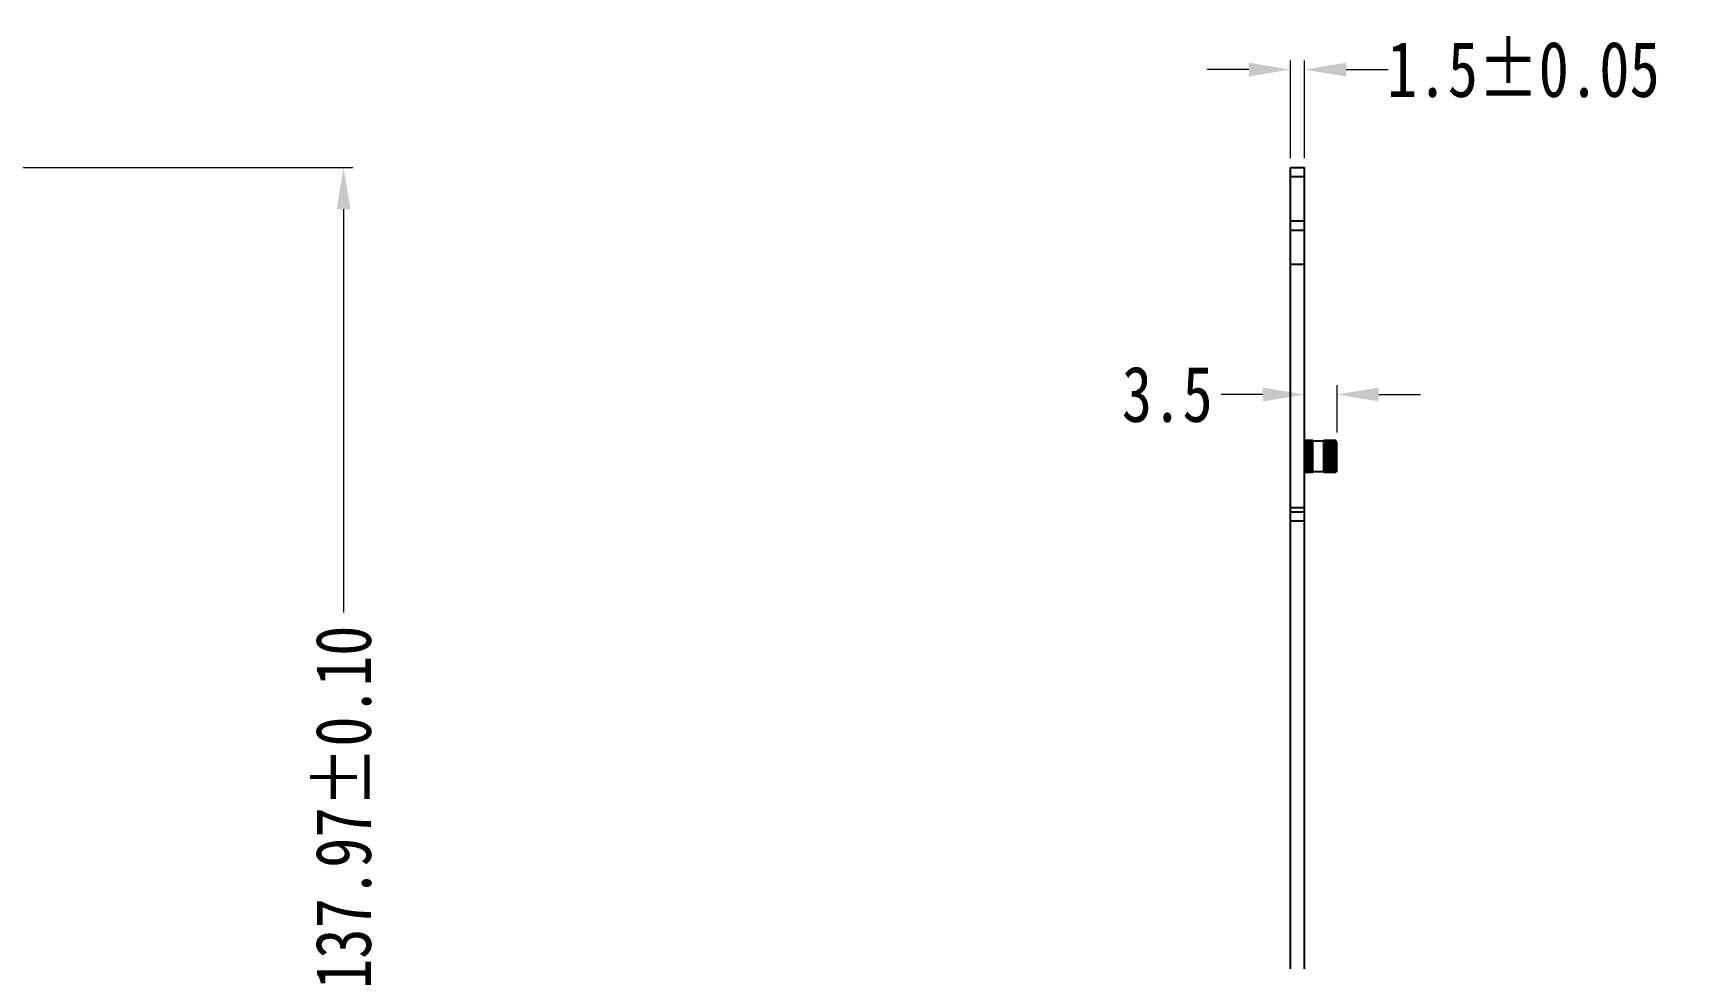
# Model space of a CAD drawing. Header units: inches. Extents: x 581 to 1083, y 756 to 1133.
# Drawn here: x 904.5 to 1082.9, y 1010.6 to 1110.4 of the extents above; entities that cross this region are included whole.
import ezdxf

# ---------------------------------------------------------------- set-up
doc = ezdxf.new("R2010")
doc.units = ezdxf.units.IN
doc.header["$LTSCALE"] = 1.21
doc.header["$MEASUREMENT"] = 0
doc.header["$PDMODE"] = 3
doc.header["$PDSIZE"] = 0.3125
doc.layers.get('0').update_dxf_attribs({"linetype": 'CONTINUOUS'})
doc.layers.get('Defpoints').update_dxf_attribs({"linetype": 'CONTINUOUS'})
doc.styles.get("Standard").update_dxf_attribs({"font": 'txt', "width": 0.8})
doc.dimstyles.new('YanXiu', dxfattribs={"dimscale": 1.5, "dimtxt": 4, "dimasz": 3, "dimexe": 0.66, "dimexo": 0.66, "dimgap": 0.66, "dimtad": 0, "dimdsep": 46, "dimtxsty": 'STANDARD', "dimcen": 0, "dimclrd": 3, "dimclre": 6, "dimclrt": 3, "dimazin": 2, "dimtm": 1e-09, "dimtfac": 1, "dimtofl": 0, "dimtmove": 0, "dimatfit": 3, "dimfxl": 1, "dimlwd": 5, "dimlwe": 5, "dimarcsym": 0})

# ---------------------------------------------------------------- blocks, each defined once
blk = doc.blocks.new('*D16')
at = {"color": 6, "lineweight": 5}
for p, q in [((877.69, 1095.92), (938.98, 1095.92)), ((877.69, 957.95), (938.98, 957.95))]:
    blk.add_line(p, q, dxfattribs=at)
at = {"color": 3, "lineweight": 5}
for p, q in [((937.99, 1091.42), (937.99, 1047.93)), ((937.99, 962.45), (937.99, 1005.95))]:
    blk.add_line(p, q, dxfattribs=at)
at = {"color": 3}
for points in [[(937.24, 1091.42), (938.74, 1091.42), (937.99, 1095.92)], [(937.24, 962.45), (938.74, 962.45), (937.99, 957.95)]]:
    blk.add_solid(points, dxfattribs=at)
at = {"layer": 'Defpoints', "color": 0}
for p in [(876.7, 1095.92), (876.7, 957.95), (937.99, 957.95)]:
    blk.add_point(p, dxfattribs=at)
at = {"color": 3, "insert": (937.99, 1026.94), "char_height": 6, "attachment_point": 5, "rotation": 90}
blk.add_mtext('137.97%%P0.10', dxfattribs=at)
blk = doc.blocks.new('*D18')
at = {"color": 6, "lineweight": 5}
for p, q in [((1040.04, 1096.91), (1040.04, 1107.46)), ((1041.54, 1096.91), (1041.54, 1107.46))]:
    blk.add_line(p, q, dxfattribs=at)
at = {"color": 3, "lineweight": 5}
for p, q in [((1035.54, 1106.47), (1031.04, 1106.47)), ((1046.04, 1106.47), (1050.54, 1106.47))]:
    blk.add_line(p, q, dxfattribs=at)
at = {"color": 3}
for points in [[(1035.54, 1107.22), (1035.54, 1105.72), (1040.04, 1106.47)], [(1046.04, 1107.22), (1046.04, 1105.72), (1041.54, 1106.47)]]:
    blk.add_solid(points, dxfattribs=at)
at = {"layer": 'Defpoints', "color": 0}
for p in [(1041.54, 1106.47), (1040.04, 1095.92), (1041.54, 1095.92)]:
    blk.add_point(p, dxfattribs=at)
at = {"color": 3, "insert": (1065.13, 1106.47), "char_height": 6, "attachment_point": 5}
blk.add_mtext('1.5%%P0.05', dxfattribs=at)
blk = doc.blocks.new('*D13')
at = {"color": 6, "lineweight": 5}
for p, q in [((1041.54, 1067.47), (1041.54, 1072.43)), ((1045.04, 1067.34), (1045.04, 1072.43))]:
    blk.add_line(p, q, dxfattribs=at)
at = {"color": 3, "lineweight": 5}
for p, q in [((1037.04, 1071.44), (1032.54, 1071.44)), ((1049.54, 1071.44), (1054.04, 1071.44))]:
    blk.add_line(p, q, dxfattribs=at)
at = {"color": 3}
for points in [[(1037.04, 1072.19), (1037.04, 1070.69), (1041.54, 1071.44)], [(1049.54, 1072.19), (1049.54, 1070.69), (1045.04, 1071.44)]]:
    blk.add_solid(points, dxfattribs=at)
at = {"layer": 'Defpoints', "color": 0}
for p in [(1041.54, 1071.44), (1041.54, 1066.48), (1045.04, 1066.35)]:
    blk.add_point(p, dxfattribs=at)
at = {"color": 3, "insert": (1026.75, 1071.44), "char_height": 6, "attachment_point": 5}
blk.add_mtext('3.5', dxfattribs=at)

msp = doc.modelspace()

# ---------------------------------------------------------------- linework, layer by layer
at = {"color": 7, "linetype": 'Continuous'}
for p, q in [((1040.035, 957.953), (1040.035, 1095.92)), ((1040.035, 1095.92), (1041.535, 1095.92)), ((1041.535, 1094.92), (1040.035, 1094.92)), ((1041.535, 957.953), (1041.535, 1095.92)), ((1040.035, 1090.153), (1041.535, 1090.153)), ((1040.035, 1089.153), (1041.535, 1089.153)), ((1041.535, 1085.453), (1040.035, 1085.453)), ((1042.435, 1066.479), (1041.535, 1066.479)), ((1042.435, 1066.439), (1041.535, 1066.439)), ((1044.885, 1066.393), (1041.535, 1066.393)), ((1042.435, 1066.38), (1041.535, 1066.38)), ((1042.435, 1066.479), (1042.435, 1066.484)), ((1042.435, 1063.058), (1042.435, 1066.439)), ((1043.635, 1066.484), (1043.635, 1066.479)), ((1044.885, 1066.479), (1043.635, 1066.479)), ((1043.635, 1063.058), (1043.635, 1066.439)), ((1044.885, 1066.439), (1043.635, 1066.439)), ((1044.885, 1066.38), (1043.635, 1066.38)), ((1044.885, 1066.479), (1044.885, 1066.484)), ((1044.885, 1066.439), (1044.885, 1066.448)), ((1044.885, 1066.38), (1044.885, 1066.393)), ((1045.035, 1066.353), (1045.001, 1066.387)), ((1041.535, 1066.321), (1042.435, 1066.321)), ((1042.435, 1066.304), (1041.535, 1066.304)), ((1041.535, 1066.231), (1042.435, 1066.231)), ((1042.435, 1066.211), (1041.535, 1066.211)), ((1041.535, 1066.124), (1042.435, 1066.124)), ((1042.435, 1066.102), (1041.535, 1066.102)), ((1041.535, 1066.003), (1042.435, 1066.003)), ((1042.435, 1065.978), (1041.535, 1065.978)), ((1041.535, 1065.868), (1042.435, 1065.868)), ((1042.435, 1065.84), (1041.535, 1065.84)), ((1041.535, 1065.721), (1042.435, 1065.721)), ((1042.435, 1065.691), (1041.535, 1065.691)), ((1041.535, 1065.564), (1042.435, 1065.564)), ((1042.435, 1065.531), (1041.535, 1065.531)), ((1041.535, 1065.397), (1042.435, 1065.397)), ((1042.435, 1065.363), (1041.535, 1065.363)), ((1041.535, 1065.224), (1042.435, 1065.224)), ((1042.435, 1065.189), (1041.535, 1065.189)), ((1041.535, 1065.045), (1042.435, 1065.045)), ((1042.435, 1065.009), (1041.535, 1065.009)), ((1041.535, 1064.863), (1042.435, 1064.863)), ((1042.435, 1064.827), (1041.535, 1064.827)), ((1041.535, 1064.68), (1042.435, 1064.68)), ((1042.435, 1064.643), (1041.535, 1064.643)), ((1043.635, 1066.321), (1044.885, 1066.321)), ((1044.885, 1066.304), (1043.635, 1066.304)), ((1043.635, 1066.231), (1044.885, 1066.231)), ((1044.885, 1066.211), (1043.635, 1066.211)), ((1043.635, 1066.124), (1044.885, 1066.124)), ((1044.885, 1066.102), (1043.635, 1066.102)), ((1043.635, 1066.003), (1044.885, 1066.003)), ((1044.885, 1065.978), (1043.635, 1065.978)), ((1043.635, 1065.868), (1044.96, 1065.874)), ((1044.885, 1065.84), (1043.635, 1065.84)), ((1043.635, 1065.721), (1044.885, 1065.721)), ((1044.885, 1065.691), (1043.635, 1065.691)), ((1043.635, 1065.564), (1044.885, 1065.564)), ((1044.885, 1065.531), (1043.635, 1065.531)), ((1043.635, 1065.397), (1044.885, 1065.397)), ((1044.885, 1065.363), (1043.635, 1065.363)), ((1043.635, 1065.224), (1044.885, 1065.224)), ((1044.885, 1065.189), (1043.635, 1065.189)), ((1043.635, 1065.045), (1044.885, 1065.045)), ((1044.885, 1065.009), (1043.635, 1065.009)), ((1043.635, 1064.863), (1044.885, 1064.863)), ((1044.885, 1064.827), (1043.635, 1064.827)), ((1043.635, 1064.68), (1044.885, 1064.68)), ((1044.885, 1064.643), (1043.635, 1064.643)), ((1044.885, 1066.304), (1044.885, 1066.321)), ((1044.885, 1066.211), (1044.885, 1066.231)), ((1044.885, 1066.102), (1044.885, 1066.124)), ((1044.885, 1065.978), (1044.885, 1066.003)), ((1044.885, 1066.003), (1044.935, 1066)), ((1044.885, 1065.868), (1044.935, 1065.872)), ((1044.885, 1065.84), (1044.885, 1065.868)), ((1044.885, 1065.738), (1044.96, 1065.738)), ((1044.885, 1065.691), (1044.885, 1065.721)), ((1044.885, 1065.531), (1044.885, 1065.564)), ((1044.885, 1065.363), (1044.885, 1065.397)), ((1044.885, 1065.189), (1044.885, 1065.224)), ((1044.885, 1065.009), (1044.885, 1065.045)), ((1044.885, 1064.827), (1044.885, 1064.863)), ((1044.885, 1064.643), (1044.885, 1064.68)), ((1044.935, 1066), (1044.96, 1065.998)), ((1044.935, 1065.872), (1044.96, 1065.874)), ((1045.035, 1063.153), (1045.035, 1066.353)), ((1041.535, 1064.497), (1042.435, 1064.497)), ((1042.435, 1064.461), (1041.535, 1064.461)), ((1041.535, 1064.318), (1042.435, 1064.318)), ((1042.435, 1064.283), (1041.535, 1064.283)), ((1041.535, 1064.143), (1042.435, 1064.143)), ((1042.435, 1064.109), (1041.535, 1064.109)), ((1041.535, 1063.975), (1042.435, 1063.975)), ((1042.435, 1063.943), (1041.535, 1063.943)), ((1041.535, 1063.815), (1042.435, 1063.815)), ((1042.435, 1063.785), (1041.535, 1063.785)), ((1041.535, 1063.666), (1042.435, 1063.666)), ((1042.435, 1063.638), (1041.535, 1063.638)), ((1041.535, 1063.529), (1042.435, 1063.529)), ((1042.435, 1063.503), (1041.535, 1063.503)), ((1041.535, 1063.405), (1042.435, 1063.405)), ((1042.435, 1063.382), (1041.535, 1063.382)), ((1041.535, 1063.295), (1042.435, 1063.295)), ((1042.435, 1063.276), (1041.535, 1063.276)), ((1041.535, 1063.202), (1042.435, 1063.202)), ((1042.435, 1063.186), (1041.535, 1063.186)), ((1041.535, 1063.126), (1042.435, 1063.126)), ((1044.885, 1063.113), (1041.535, 1063.113)), ((1042.435, 1063.058), (1041.535, 1063.058)), ((1042.435, 1063.022), (1041.535, 1063.022)), ((1042.435, 1063.022), (1042.435, 1063.028)), ((1043.635, 1064.497), (1044.885, 1064.497)), ((1044.885, 1064.461), (1043.635, 1064.461)), ((1043.635, 1064.318), (1044.885, 1064.318)), ((1044.885, 1064.283), (1043.635, 1064.283)), ((1043.635, 1064.143), (1044.885, 1064.143)), ((1044.885, 1064.109), (1043.635, 1064.109)), ((1043.635, 1063.975), (1044.885, 1063.975)), ((1044.885, 1063.943), (1043.635, 1063.943)), ((1043.635, 1063.815), (1044.885, 1063.815)), ((1044.885, 1063.785), (1043.635, 1063.785)), ((1043.635, 1063.666), (1044.885, 1063.666)), ((1044.96, 1063.632), (1043.635, 1063.638)), ((1043.635, 1063.529), (1044.885, 1063.529)), ((1044.885, 1063.503), (1043.635, 1063.503)), ((1043.635, 1063.405), (1044.885, 1063.405)), ((1044.885, 1063.382), (1043.635, 1063.382)), ((1043.635, 1063.295), (1044.885, 1063.295)), ((1044.885, 1063.276), (1043.635, 1063.276)), ((1043.635, 1063.202), (1044.885, 1063.202)), ((1044.885, 1063.186), (1043.635, 1063.186)), ((1043.635, 1063.126), (1044.885, 1063.126)), ((1044.885, 1063.058), (1043.635, 1063.058)), ((1043.635, 1063.028), (1043.635, 1063.022)), ((1044.885, 1063.022), (1043.635, 1063.022)), ((1044.885, 1064.461), (1044.885, 1064.497)), ((1044.885, 1064.283), (1044.885, 1064.318)), ((1044.885, 1064.109), (1044.885, 1064.143)), ((1044.885, 1063.943), (1044.885, 1063.975)), ((1044.885, 1063.785), (1044.885, 1063.815)), ((1044.885, 1063.769), (1044.96, 1063.769)), ((1044.885, 1063.638), (1044.885, 1063.666)), ((1044.91, 1063.636), (1044.885, 1063.638)), ((1044.885, 1063.503), (1044.885, 1063.529)), ((1044.91, 1063.505), (1044.885, 1063.503)), ((1044.885, 1063.382), (1044.885, 1063.405)), ((1044.885, 1063.276), (1044.885, 1063.295)), ((1044.885, 1063.186), (1044.885, 1063.202)), ((1044.885, 1063.113), (1044.885, 1063.126)), ((1044.885, 1063.058), (1044.885, 1063.068)), ((1044.885, 1063.022), (1044.885, 1063.028)), ((1045.035, 1063.153), (1045.001, 1063.119)), ((1040.035, 1059.275), (1041.535, 1059.275)), ((1040.035, 1058.775), (1041.535, 1058.775)), ((1041.535, 1057.775), (1040.035, 1057.775))]:
    msp.add_line(p, q, dxfattribs=at)
for centre, radius, start, end in [((1041.534, 1062.563), 5.158, 48.74536, 49.48287), ((1041.897, 1062.408), 5.025, 52.79838, 53.51359), ((1039.946, 1062.358), 6.407, 39.21174, 39.56672), ((1042.228, 1062.083), 5.063, 57.67693, 58.34663), ((1039.657, 1062.257), 6.659, 37.90833, 38.25973), ((1040.351, 1062.687), 5.885, 38.4443, 39.21773), ((1042.502, 1062.517), 4.551, 57.30146, 57.67182), ((1042.512, 1061.444), 5.424, 63.45974, 64.05094), ((1039.428, 1062.144), 6.862, 36.96642, 37.31478), ((1042.736, 1060.116), 6.481, 70.16498, 70.63605), ((1039.269, 1062.025), 7.004, 36.35499, 36.70118), ((1042.892, 1056.74), 9.594, 77.70093, 78.00757), ((1039.188, 1061.902), 7.078, 36.05414, 36.3992), ((1039.496, 1062.002), 6.697, 35.31749, 36.41274), ((1039.574, 1061.879), 6.626, 35.61583, 36.71482), ((1042.974, 1074.722), 9.202, 281.98677, 282.46463), ((1039.726, 1061.756), 6.489, 36.2224, 37.32861), ((1042.822, 1071.437), 6.225, 289.35556, 290.08893), ((1039.945, 1061.634), 6.293, 37.1575, 38.27385), ((1042.602, 1070.09), 5.219, 295.93902, 296.85829), ((1040.223, 1061.509), 6.049, 38.45281, 39.58121), ((1042.325, 1069.379), 4.881, 301.64255, 302.68259), ((1040.547, 1061.378), 5.775, 40.15284, 41.29352), ((1041.897, 1069.085), 5.025, 306.48641, 307.20162), ((1040.654, 1061), 5.829, 43.09028, 43.45152), ((1041.534, 1068.784), 5.158, 310.51713, 311.25464), ((1041.041, 1060.824), 5.55, 45.79458, 46.15623), ((1041.274, 1068.442), 5.215, 313.8273, 314.98067), ((1041.428, 1060.599), 5.32, 49.11907, 49.47691), ((1040.902, 1068.273), 5.488, 316.53264, 317.68307), ((1040.079, 1062.585), 6.124, 37.14921, 37.91417), ((1039.864, 1062.472), 6.317, 36.21428, 36.97214), ((1039.715, 1062.352), 6.452, 35.60782, 36.36063), ((1039.638, 1062.228), 6.522, 35.30953, 36.05974), ((1041.017, 1061.339), 5.332, 42.30749, 43.09669), ((1041.381, 1061.173), 5.062, 45.00947, 45.80121), ((1041.746, 1060.965), 4.836, 48.34081, 49.12591), ((1042.768, 1061.958), 4.849, 63.12693, 63.45502), ((1042.979, 1060.79), 5.765, 69.89875, 70.16105), ((1043.125, 1057.81), 8.499, 77.52706, 77.69828), ((1042.191, 1068.697), 4.538, 307.20684, 307.60111), ((1041.851, 1068.423), 4.678, 311.2598, 311.66523), ((1041.74, 949.742), 114.026, 89.86777, 90.10303), ((1042.001, 1060.56), 4.852, 52.41478, 53.52426), ((1040.547, 1068.129), 5.775, 318.70613, 319.8468), ((1042.325, 1060.127), 4.881, 57.31708, 58.35712), ((1040.223, 1067.997), 6.049, 320.41844, 321.54683), ((1042.602, 1059.416), 5.219, 63.14142, 64.0607), ((1039.945, 1067.873), 6.293, 321.72581, 322.84215), ((1042.822, 1058.07), 6.225, 69.91084, 70.64421), ((1039.398, 1067.998), 6.9, 322.68416, 323.03061), ((1042.813, 1054.031), 9.971, 77.85648, 78.00449), ((1039.239, 1067.875), 7.043, 323.29776, 323.64206), ((1039.157, 1067.752), 7.117, 323.59975, 323.94292), ((1039.157, 1067.628), 7.117, 323.59975, 323.94292), ((1042.813, 1073.135), 9.971, 281.99551, 282.14352), ((1039.417, 1067.372), 6.821, 323.29386, 324.00524), ((1042.655, 1069.621), 6.726, 289.3685, 289.5961), ((1039.572, 1067.253), 6.681, 322.68019, 323.39614), ((1042.426, 1068.239), 5.62, 295.95453, 296.24049), ((1039.797, 1067.14), 6.481, 321.73513, 322.45748), ((1040.081, 1067.038), 6.233, 320.42801, 321.15793), ((1042.136, 1067.571), 5.238, 301.65928, 301.98358), ((1041.799, 1067.23), 5.19, 306.49244, 306.83915), ((1041.428, 1067.066), 5.32, 310.52309, 310.88094), ((1039.876, 1067.638), 6.301, 323.0274, 323.78716), ((1043.048, 1055.122), 8.856, 77.53024, 77.86008), ((1039.585, 1067.62), 6.612, 323.64545, 324.01254), ((1043.124, 1038.816), 24.884, 85.76878, 85.88377), ((1039.508, 1067.496), 6.683, 323.9463, 324.31215), ((1043.124, 1088.325), 24.884, 274.11623, 274.23122), ((1039.508, 1067.372), 6.683, 323.9463, 324.31215), ((1043.048, 1072.045), 8.856, 282.13992, 282.46976), ((1042.807, 1069.193), 6.271, 289.59742, 289.84009), ((1042.684, 1067.717), 5.038, 296.23413, 296.86745), ((1042.411, 1067.132), 4.719, 301.97674, 302.6925), ((1039.863, 1067.418), 6.269, 324.00953, 324.39715), ((1039.789, 1067.295), 6.337, 324.30914, 324.6954), ((1039.789, 1067.171), 6.337, 324.30914, 324.6954), ((1039.863, 1067.047), 6.269, 324.00953, 324.39715), ((1040.009, 1066.927), 6.136, 323.40049, 323.79076), ((1042.985, 1068.7), 5.748, 289.83782, 290.10092), ((1040.22, 1066.814), 5.947, 322.46193, 322.85593), ((1040.486, 1066.711), 5.712, 321.16249, 321.56099)]:
    msp.add_arc(centre, radius, start, end, dxfattribs=at)
for points in [[(1042.003, 1065.737), (1041.847, 1065.74), (1041.691, 1065.738), (1041.535, 1065.738)], [(1042.435, 1065.727), (1042.291, 1065.727), (1042.147, 1065.734), (1042.003, 1065.737)], [(1043.635, 1065.739), (1043.779, 1065.739), (1043.924, 1065.738), (1044.068, 1065.738)], [(1043.635, 1065.593), (1044.077, 1065.593), (1044.519, 1065.591), (1044.96, 1065.591)], [(1044.068, 1065.738), (1044.34, 1065.737), (1044.613, 1065.738), (1044.885, 1065.738)], [(1042.435, 1064.068), (1042.135, 1064.068), (1041.835, 1064.072), (1041.535, 1064.072)], [(1042.435, 1063.913), (1042.135, 1063.913), (1041.835, 1063.916), (1041.535, 1063.916)], [(1042.435, 1063.767), (1042.291, 1063.767), (1042.147, 1063.768), (1042.004, 1063.768)], [(1043.635, 1063.779), (1043.779, 1063.779), (1043.924, 1063.772), (1044.068, 1063.769)], [(1044.068, 1063.769), (1044.34, 1063.764), (1044.613, 1063.769), (1044.885, 1063.769)]]:
    msp.add_open_spline(points, degree=3, dxfattribs=at)
for points, knots in [([(1042.435, 1065.58), (1042.285, 1065.58), (1041.985, 1065.595), (1041.685, 1065.591), (1041.535, 1065.591)], [0, 0, 0, 0, 0.4999926, 1, 1, 1, 1]), ([(1042.435, 1065.424), (1042.285, 1065.424), (1041.985, 1065.439), (1041.685, 1065.435), (1041.535, 1065.435)], [0, 0, 0, 0, 0.4999884, 1, 1, 1, 1]), ([(1042.435, 1065.261), (1042.285, 1065.261), (1041.985, 1065.275), (1041.685, 1065.271), (1041.535, 1065.271)], [0, 0, 0, 0, 0.4999831, 1, 1, 1, 1]), ([(1042.435, 1065.092), (1042.285, 1065.092), (1041.985, 1065.105), (1041.685, 1065.102), (1041.535, 1065.101)], [0, 0, 0, 0, 0.4999769, 1, 1, 1, 1]), ([(1042.435, 1064.92), (1042.285, 1064.92), (1041.985, 1064.932), (1041.685, 1064.929), (1041.535, 1064.928)], [0, 0, 0, 0, 0.49997, 1, 1, 1, 1]), ([(1041.535, 1064.753), (1041.685, 1064.753), (1041.985, 1064.749), (1042.285, 1064.762), (1042.435, 1064.762)], [0, 0, 0, 0, 0.5000558, 1, 1, 1, 1]), ([(1042.435, 1064.571), (1042.285, 1064.571), (1041.985, 1064.581), (1041.685, 1064.578), (1041.535, 1064.578)], [0, 0, 0, 0, 0.4999558, 1, 1, 1, 1]), ([(1043.635, 1065.438), (1043.856, 1065.438), (1044.298, 1065.432), (1044.739, 1065.434), (1044.96, 1065.434)], [0, 0, 0, 0, 0.4999444, 1, 1, 1, 1]), ([(1043.635, 1065.276), (1043.856, 1065.276), (1044.298, 1065.267), (1044.739, 1065.271), (1044.96, 1065.271)], [0, 0, 0, 0, 0.499948, 1, 1, 1, 1]), ([(1043.635, 1065.107), (1043.856, 1065.107), (1044.298, 1065.097), (1044.739, 1065.101), (1044.96, 1065.101)], [0, 0, 0, 0, 0.4999518, 1, 1, 1, 1]), ([(1043.635, 1064.935), (1043.856, 1064.935), (1044.298, 1064.923), (1044.739, 1064.928), (1044.96, 1064.928)], [0, 0, 0, 0, 0.4999556, 1, 1, 1, 1]), ([(1043.635, 1064.762), (1043.746, 1064.762), (1043.966, 1064.754), (1044.408, 1064.751), (1044.739, 1064.753), (1044.96, 1064.753)], [0, 0, 0, 0, 0.2499659, 0.4999468, 1, 1, 1, 1]), ([(1043.635, 1064.586), (1043.746, 1064.586), (1043.966, 1064.579), (1044.408, 1064.576), (1044.739, 1064.578), (1044.96, 1064.578)], [0, 0, 0, 0, 0.2499806, 0.4999665, 1, 1, 1, 1]), ([(1042.435, 1064.398), (1042.285, 1064.398), (1041.985, 1064.408), (1041.685, 1064.405), (1041.535, 1064.405)], [0, 0, 0, 0, 0.4999364, 1, 1, 1, 1]), ([(1042.435, 1064.231), (1042.285, 1064.231), (1041.985, 1064.238), (1041.685, 1064.236), (1041.535, 1064.236)], [0, 0, 0, 0, 0.4999427, 1, 1, 1, 1]), ([(1043.635, 1064.414), (1043.746, 1064.414), (1043.966, 1064.406), (1044.408, 1064.403), (1044.739, 1064.405), (1044.96, 1064.405)], [0, 0, 0, 0, 0.2499863, 0.4999728, 1, 1, 1, 1]), ([(1043.635, 1064.245), (1043.746, 1064.245), (1043.966, 1064.236), (1044.408, 1064.233), (1044.739, 1064.236), (1044.96, 1064.236)], [0, 0, 0, 0, 0.2499896, 0.4999748, 1, 1, 1, 1]), ([(1043.635, 1064.082), (1043.746, 1064.082), (1043.966, 1064.073), (1044.408, 1064.069), (1044.739, 1064.072), (1044.96, 1064.072)], [0, 0, 0, 0, 0.2499939, 0.49998, 1, 1, 1, 1]), ([(1043.635, 1063.926), (1043.746, 1063.926), (1043.966, 1063.916), (1044.408, 1063.913), (1044.739, 1063.916), (1044.96, 1063.916)], [0, 0, 0, 0, 0.2499963, 0.4999812, 1, 1, 1, 1])]:
    msp.add_open_spline(points, degree=3, knots=knots, dxfattribs=at)

# ---------------------------------------------------------------- dimensions: what is measured, and where the dimension line sits
dim = msp.add_linear_dim(base=(1041.535, 1106.468), p1=(1040.035, 1095.92), p2=(1041.535, 1095.92), text='<>%%P0.05', dimstyle='YanXiu', override={"dimtxt": 4, "dimasz": 3})
dim.commit()
dim.dimension.update_dxf_attribs({"geometry": '*D18', "text_midpoint": (1065.125, 1106.468)})
dim = msp.add_linear_dim(base=(937.992, 957.953), p1=(876.695, 1095.92), p2=(876.695, 957.953), angle=90, text='<>%%P0.10', dimstyle='YanXiu', override={"dimtxt": 4, "dimasz": 3})
dim.commit()
dim.dimension.update_dxf_attribs({"geometry": '*D16', "text_midpoint": (937.992, 1026.937)})
dim = msp.add_linear_dim(base=(1041.535, 1071.445), p1=(1045.035, 1066.353), p2=(1041.535, 1066.479), dimstyle='YanXiu')
dim.commit()
dim.dimension.update_dxf_attribs({"geometry": '*D13', "text_midpoint": (1026.745, 1071.445)})

doc.saveas('drawing.dxf')
